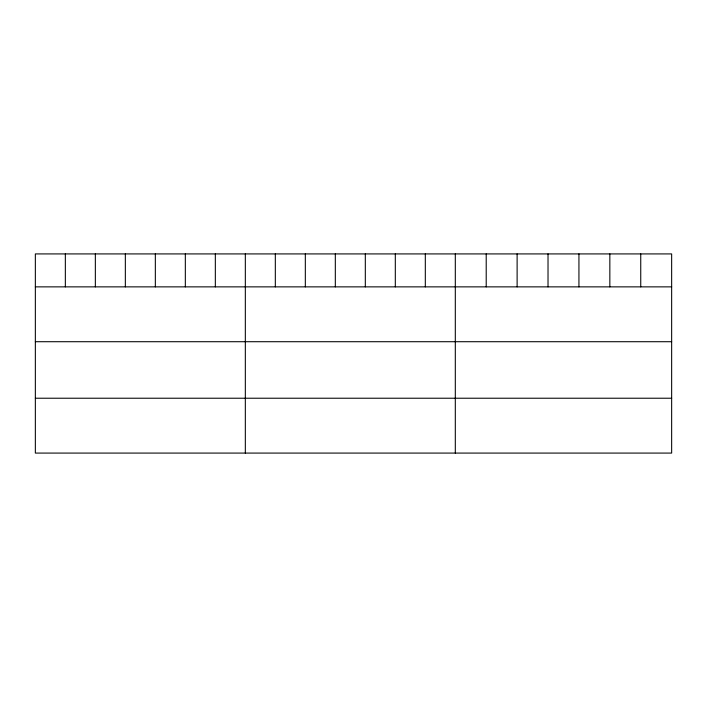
<?xml version="1.0" encoding="UTF-8"?>
<svg xmlns="http://www.w3.org/2000/svg" width="707" height="707" viewBox="0 0 707 707"><rect width="100%" height="100%" fill="white"/><g stroke="black" fill="none" stroke-linecap="round" stroke-linejoin="round"><path stroke-width="1.06" d="M671.65 286.865L671.65 453.081L35.35 453.081L35.35 253.919L671.65 253.919L671.65 286.865L35.35 286.865M35.35 341.711L671.65 341.711M35.35 398.227L671.65 398.227M640.745 253.919L640.745 286.865M609.841 253.919L609.841 286.865M578.936 253.919L578.936 286.865M548.022 253.919L548.022 286.865M517.117 253.919L517.117 286.865M486.213 253.919L486.213 286.865M455.308 253.919L455.308 453.081M425.314 253.919L425.314 286.865M395.31 253.919L395.31 286.865M365.316 253.919L365.316 286.865M335.321 253.919L335.321 286.865M305.327 253.919L305.327 286.865M275.323 253.919L275.323 286.865M245.329 253.919L245.329 453.081M215.335 253.919L215.335 286.865M185.331 253.919L185.331 286.865M155.337 253.919L155.337 286.865M125.342 253.919L125.342 286.865M95.348 253.919L95.348 286.865M65.344 253.919L65.344 286.865"/></g></svg>
